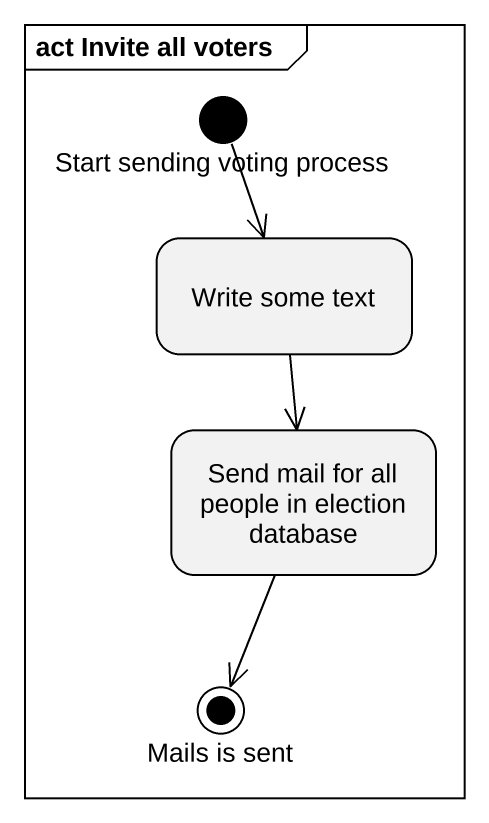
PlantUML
@startuml
mainframe act Invite all voters
hide empty description
state "Start sending voting process" as Start_sending_voting_process <<start>>
state "Write some text" as Write_some_text
state "Send mail for all people in election database" as Send_mail_for_all_people_in
state "Mails is sent" as Mails_is_sent <<end>>
Start_sending_voting_process --> Write_some_text
Write_some_text --> Send_mail_for_all_people_in
Send_mail_for_all_people_in --> Mails_is_sent
@enduml
